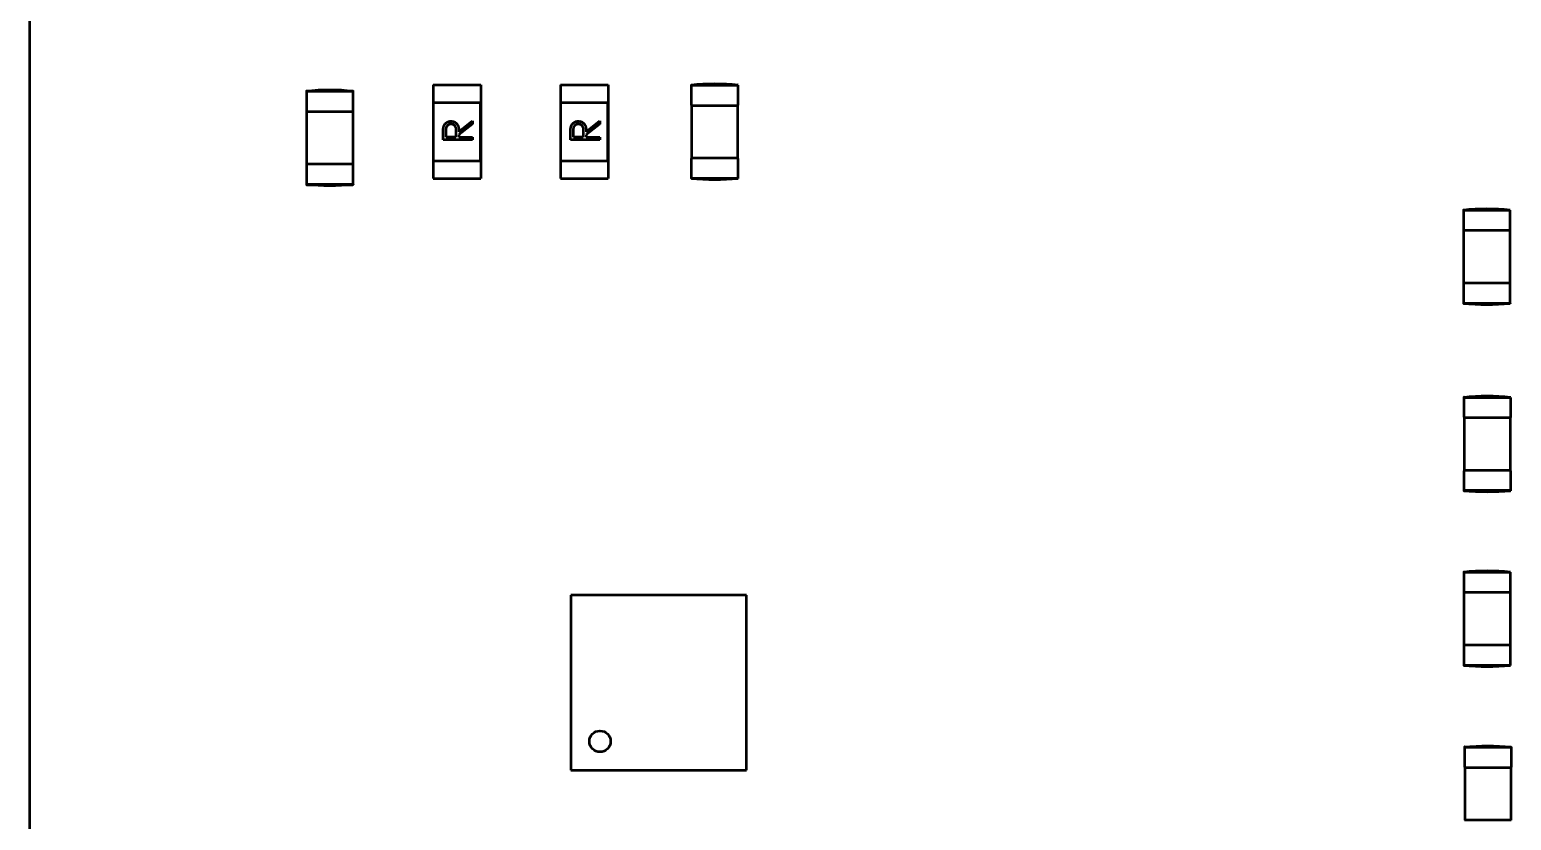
# Model space of a CAD drawing. Header units: millimetres. Extents: x -351 to 1050, y -103 to 376.
# Drawn here: x 108.13 to 133.4, y 218.35 to 231.83 of the extents above; entities that cross this region are included whole.
import ezdxf

# ---------------------------------------------------------------- set-up
doc = ezdxf.new("R2010")
doc.units = ezdxf.units.MM
doc.layers.add('Видимый контур (ГОСТ)', color=7, linetype='Continuous', lineweight=50)

msp = doc.modelspace()

# ---------------------------------------------------------------- linework, layer by layer
at = {"layer": 'Видимый контур (ГОСТ)'}
for p, q in [((108.133, 240.231), (108.133, 200.231)), ((112.851, 230.789), (112.851, 230.444)), ((112.856, 230.784), (113.648, 230.784)), ((113.651, 230.441), (113.651, 230.784)), ((115.015, 230.892), (115.015, 230.587)), ((115.015, 230.892), (115.828, 230.892)), ((115.828, 230.892), (115.828, 230.587)), ((117.185, 230.892), (117.185, 230.587)), ((117.185, 230.892), (117.998, 230.892)), ((117.998, 230.892), (117.998, 230.587)), ((119.414, 230.892), (119.414, 230.547)), ((119.419, 230.887), (120.211, 230.887)), ((120.214, 230.545), (120.214, 230.887)), ((112.854, 230.439), (113.649, 230.439)), ((112.861, 229.539), (112.861, 230.439)), ((113.646, 229.539), (113.646, 230.439)), ((115.015, 230.587), (115.015, 229.597)), ((115.828, 230.587), (115.015, 230.587)), ((115.021, 229.597), (115.021, 230.587)), ((115.821, 229.597), (115.821, 230.587)), ((115.828, 230.587), (115.828, 229.597)), ((117.185, 230.587), (117.185, 229.597)), ((117.998, 230.587), (117.185, 230.587)), ((117.192, 229.597), (117.192, 230.587)), ((117.992, 229.597), (117.992, 230.587)), ((117.998, 230.587), (117.998, 229.597)), ((119.417, 230.542), (120.212, 230.542)), ((119.424, 229.642), (119.424, 230.542)), ((120.209, 229.642), (120.209, 230.542)), ((115.452, 230.093), (115.683, 230.277)), ((115.683, 230.221), (115.452, 230.038)), ((115.683, 230.277), (115.683, 230.221)), ((117.622, 230.093), (117.853, 230.277)), ((117.853, 230.221), (117.622, 230.038)), ((117.853, 230.277), (117.853, 230.221)), ((115.183, 229.956), (115.183, 230.056)), ((115.683, 229.956), (115.183, 229.956)), ((115.234, 230.001), (115.234, 230.095)), ((115.401, 230.001), (115.234, 230.001)), ((115.401, 230.093), (115.401, 230.001)), ((115.452, 230.038), (115.452, 230.001)), ((115.452, 230.001), (115.683, 230.001)), ((115.683, 230.001), (115.683, 229.956)), ((117.353, 229.956), (117.353, 230.056)), ((117.853, 229.956), (117.353, 229.956)), ((117.404, 230.001), (117.404, 230.095)), ((117.571, 230.001), (117.404, 230.001)), ((117.572, 230.093), (117.571, 230.001)), ((117.622, 230.038), (117.622, 230.001)), ((117.622, 230.001), (117.853, 230.001)), ((117.853, 230.001), (117.853, 229.956)), ((119.414, 229.637), (119.414, 229.292)), ((119.417, 229.642), (119.417, 229.642)), ((120.212, 229.642), (119.417, 229.642)), ((120.214, 229.294), (120.214, 229.637)), ((112.851, 229.534), (112.851, 229.189)), ((112.854, 229.539), (112.854, 229.539)), ((113.648, 229.539), (112.854, 229.539)), ((113.651, 229.191), (113.651, 229.534)), ((115.015, 229.597), (115.015, 229.292)), ((115.015, 229.597), (115.828, 229.597)), ((115.828, 229.597), (115.828, 229.292)), ((117.185, 229.597), (117.185, 229.292)), ((117.185, 229.597), (117.998, 229.597)), ((117.998, 229.597), (117.998, 229.292)), ((113.646, 229.194), (112.856, 229.194)), ((115.015, 229.292), (115.828, 229.292)), ((117.185, 229.292), (117.998, 229.292)), ((120.209, 229.297), (119.419, 229.297)), ((132.577, 228.761), (132.577, 228.416)), ((132.582, 228.756), (133.373, 228.756)), ((133.377, 228.413), (133.377, 228.756)), ((132.579, 228.411), (133.374, 228.411)), ((132.587, 227.511), (132.587, 228.411)), ((133.372, 227.511), (133.372, 228.411)), ((132.577, 227.506), (132.577, 227.161)), ((132.579, 227.511), (132.58, 227.511)), ((133.374, 227.511), (132.58, 227.511)), ((133.377, 227.163), (133.377, 227.506)), ((133.372, 227.166), (132.582, 227.166)), ((132.585, 225.568), (132.585, 225.223)), ((132.59, 225.563), (133.382, 225.563)), ((133.385, 225.221), (133.385, 225.563)), ((132.588, 225.218), (133.383, 225.218)), ((132.595, 224.318), (132.595, 225.218)), ((133.38, 224.318), (133.38, 225.218)), ((132.585, 224.313), (132.585, 223.968)), ((132.588, 224.318), (132.588, 224.318)), ((133.382, 224.318), (132.588, 224.318)), ((133.385, 223.97), (133.385, 224.313)), ((133.38, 223.973), (132.59, 223.973)), ((132.583, 222.589), (132.583, 222.244)), ((132.588, 222.584), (133.38, 222.584)), ((133.383, 222.242), (133.383, 222.584)), ((117.357, 222.188), (117.357, 219.208)), ((120.357, 222.188), (117.357, 222.188)), ((120.357, 219.208), (120.357, 222.188)), ((132.586, 222.239), (133.38, 222.239)), ((132.593, 221.339), (132.593, 222.239)), ((133.378, 221.339), (133.378, 222.239)), ((132.583, 221.334), (132.583, 220.989)), ((132.586, 221.339), (132.586, 221.339)), ((133.38, 221.339), (132.586, 221.339)), ((133.383, 220.991), (133.383, 221.334)), ((133.378, 220.994), (132.588, 220.994)), ((132.595, 219.603), (132.595, 219.258)), ((132.6, 219.598), (133.392, 219.598)), ((133.395, 219.256), (133.395, 219.598)), ((117.357, 219.208), (120.357, 219.208)), ((132.598, 219.253), (133.392, 219.253)), ((132.605, 218.353), (132.605, 219.253)), ((133.39, 218.353), (133.39, 219.253)), ((132.598, 218.353), (132.598, 218.353)), ((133.392, 218.353), (132.598, 218.353))]:
    msp.add_line(p, q, dxfattribs=at)
msp.add_circle((117.857, 219.698), 0.18, dxfattribs=at)
for points in [[(119.414, 230.892), (119.677, 230.918), (119.946, 230.919), (120.211, 230.893)], [(112.851, 230.789), (113.114, 230.815), (113.383, 230.815), (113.647, 230.789)], [(113.647, 229.188), (113.383, 229.162), (113.114, 229.162), (112.851, 229.189)], [(120.211, 229.292), (119.946, 229.266), (119.677, 229.266), (119.414, 229.292)], [(132.577, 228.761), (132.84, 228.787), (133.109, 228.787), (133.373, 228.761)], [(133.373, 227.16), (133.109, 227.134), (132.84, 227.134), (132.577, 227.161)], [(132.585, 225.568), (132.848, 225.594), (133.117, 225.595), (133.381, 225.569)], [(133.381, 223.968), (133.117, 223.942), (132.848, 223.942), (132.585, 223.968)], [(132.583, 222.589), (132.846, 222.615), (133.115, 222.616), (133.379, 222.59)], [(133.379, 220.989), (133.115, 220.963), (132.846, 220.963), (132.583, 220.989)], [(132.595, 219.603), (132.858, 219.63), (133.127, 219.63), (133.391, 219.604)]]:
    msp.add_open_spline(points, degree=3, dxfattribs=at)
for points, knots in [([(112.855, 230.789), (112.851, 230.789), (112.851, 230.789), (112.851, 230.789), (112.852, 230.788), (112.852, 230.788), (112.852, 230.788), (112.853, 230.787), (112.854, 230.786), (112.855, 230.785), (112.856, 230.784), (112.856, 230.784), (112.856, 230.784), (112.856, 230.784)], [0.0000022967, 0.0000022967, 0.0000022967, 0.0000022967, 0.0001123698, 0.0001123698, 0.0002377975, 0.0002377975, 0.0004427285, 0.0004427285, 0.0006589374, 0.0006589374, 0.0008714711, 0.0008714711, 0.0008754918, 0.0008754918, 0.0008754918, 0.0008754918]), ([(112.855, 230.789), (112.862, 230.789), (112.892, 230.789), (113.021, 230.789), (113.148, 230.789), (113.25, 230.789), (113.251, 230.789), (113.253, 230.789), (113.254, 230.789), (113.357, 230.789), (113.49, 230.789), (113.644, 230.789), (113.645, 230.789), (113.648, 230.786)], [-0.08231688, -0.08231688, -0.08231688, -0.08231688, -0.08162544, -0.08162544, -0.04673535, -0.04673535, -0.04631456, -0.04631456, -0.04585025, -0.04585025, 0, 0, 0.00034952, 0.00034952, 0.00034952, 0.00034952]), ([(113.648, 230.786), (113.646, 230.789), (113.646, 230.789), (113.647, 230.789), (113.647, 230.789), (113.647, 230.789)], [-0.08244542, -0.08244542, -0.08244542, -0.08244542, -0.08208078, -0.08208078, -0.04104041, -0.04104041, -0.04104041, -0.04104041]), ([(119.418, 230.892), (119.414, 230.892), (119.414, 230.892), (119.415, 230.892), (119.415, 230.892), (119.415, 230.891), (119.416, 230.891), (119.417, 230.89), (119.417, 230.889), (119.418, 230.888), (119.419, 230.888), (119.419, 230.887), (119.419, 230.887), (119.419, 230.887)], [0.0000022967, 0.0000022967, 0.0000022967, 0.0000022967, 0.0001123698, 0.0001123698, 0.0002377975, 0.0002377975, 0.0004427285, 0.0004427285, 0.0006589374, 0.0006589374, 0.0008714711, 0.0008714711, 0.0008754918, 0.0008754918, 0.0008754918, 0.0008754918]), ([(119.418, 230.892), (119.425, 230.892), (119.455, 230.892), (119.584, 230.892), (119.711, 230.892), (119.814, 230.892), (119.815, 230.892), (119.817, 230.892), (119.818, 230.892), (119.92, 230.892), (120.053, 230.892), (120.207, 230.892), (120.208, 230.892), (120.211, 230.889)], [-0.08231688, -0.08231688, -0.08231688, -0.08231688, -0.08162544, -0.08162544, -0.04673535, -0.04673535, -0.04631456, -0.04631456, -0.04585025, -0.04585025, 0, 0, 0.00034952, 0.00034952, 0.00034952, 0.00034952]), ([(120.211, 230.889), (120.209, 230.892), (120.209, 230.892), (120.21, 230.892), (120.211, 230.893), (120.211, 230.893)], [-0.08244542, -0.08244542, -0.08244542, -0.08244542, -0.08208078, -0.08208078, -0.04104041, -0.04104041, -0.04104041, -0.04104041]), ([(115.183, 230.056), (115.183, 230.063), (115.183, 230.076), (115.183, 230.094), (115.184, 230.111), (115.184, 230.126), (115.185, 230.139), (115.186, 230.151), (115.188, 230.161), (115.189, 230.167), (115.189, 230.17)], [0, 0, 0, 0, 0.000020036, 0.0000384714, 0.000055112, 0.0000701551, 0.0000835166, 0.0000951894, 0.000105305, 0.0001136746, 0.0001136746, 0.0001136746, 0.0001136746]), ([(115.189, 230.17), (115.19, 230.173), (115.192, 230.181), (115.196, 230.191), (115.2, 230.201), (115.205, 230.21), (115.211, 230.219), (115.218, 230.227), (115.225, 230.235), (115.233, 230.242), (115.242, 230.249), (115.251, 230.255), (115.261, 230.26), (115.271, 230.264), (115.282, 230.267), (115.293, 230.269), (115.304, 230.27), (115.312, 230.27), (115.316, 230.27)], [0, 0, 0, 0, 0.0000114076, 0.0000225718, 0.0000335288, 0.0000442561, 0.0000549715, 0.0000656965, 0.0000765012, 0.000087462, 0.0000984261, 0.0001093719, 0.0001202272, 0.0001311773, 0.000142347, 0.0001536925, 0.000165498, 0.0001776413, 0.0001776413, 0.0001776413, 0.0001776413]), ([(115.234, 230.095), (115.234, 230.099), (115.234, 230.108), (115.234, 230.12), (115.235, 230.131), (115.236, 230.141), (115.237, 230.151), (115.239, 230.159), (115.24, 230.166), (115.243, 230.175), (115.247, 230.184), (115.254, 230.194), (115.262, 230.204), (115.271, 230.211), (115.282, 230.218), (115.293, 230.222), (115.304, 230.225), (115.312, 230.225), (115.316, 230.226)], [0, 0, 0, 0, 0.0000131329, 0.0000253698, 0.0000366196, 0.0000469937, 0.0000562947, 0.0000647501, 0.0000722874, 0.0000790093, 0.0000913052, 0.0001032617, 0.0001151917, 0.0001274368, 0.0001395407, 0.000151401, 0.000163243, 0.0001753066, 0.0001753066, 0.0001753066, 0.0001753066]), ([(115.316, 230.27), (115.323, 230.27), (115.336, 230.27), (115.355, 230.266), (115.372, 230.26), (115.389, 230.251), (115.403, 230.24), (115.416, 230.227), (115.427, 230.212), (115.435, 230.197), (115.439, 230.185), (115.443, 230.174), (115.445, 230.163), (115.448, 230.151), (115.45, 230.137), (115.451, 230.123), (115.452, 230.109), (115.452, 230.098), (115.452, 230.093)], [0, 0, 0, 0, 0.000020132, 0.0000392828, 0.0000579358, 0.0000764572, 0.0000948563, 0.0001132087, 0.000132038, 0.0001515945, 0.0001619839, 0.0001730021, 0.0001847343, 0.0001972712, 0.0002106242, 0.000224722, 0.0002396892, 0.0002555464, 0.0002555464, 0.0002555464, 0.0002555464]), ([(115.316, 230.226), (115.32, 230.225), (115.329, 230.225), (115.34, 230.222), (115.352, 230.218), (115.362, 230.212), (115.372, 230.204), (115.38, 230.194), (115.387, 230.183), (115.391, 230.173), (115.394, 230.164), (115.396, 230.157), (115.398, 230.148), (115.399, 230.139), (115.4, 230.128), (115.401, 230.117), (115.401, 230.105), (115.401, 230.097), (115.401, 230.093)], [0, 0, 0, 0, 0.0000125094, 0.0000247876, 0.0000368987, 0.0000494061, 0.0000618738, 0.0000743742, 0.0000871794, 0.0001005268, 0.0001077761, 0.0001158205, 0.0001245936, 0.0001342189, 0.0001447154, 0.0001559966, 0.0001681789, 0.0001811625, 0.0001811625, 0.0001811625, 0.0001811625]), ([(117.353, 230.056), (117.353, 230.063), (117.353, 230.076), (117.353, 230.094), (117.354, 230.111), (117.355, 230.126), (117.356, 230.139), (117.357, 230.151), (117.358, 230.161), (117.359, 230.167), (117.36, 230.17)], [0, 0, 0, 0, 0.000020036, 0.0000384714, 0.000055112, 0.0000701551, 0.0000835166, 0.0000951894, 0.000105305, 0.0001136746, 0.0001136746, 0.0001136746, 0.0001136746]), ([(117.36, 230.17), (117.361, 230.173), (117.363, 230.181), (117.366, 230.191), (117.371, 230.201), (117.376, 230.21), (117.382, 230.219), (117.389, 230.227), (117.396, 230.235), (117.404, 230.242), (117.413, 230.249), (117.422, 230.255), (117.431, 230.26), (117.442, 230.264), (117.452, 230.267), (117.463, 230.269), (117.475, 230.27), (117.483, 230.27), (117.487, 230.27)], [0, 0, 0, 0, 0.0000114076, 0.0000225718, 0.0000335288, 0.0000442561, 0.0000549715, 0.0000656965, 0.0000765012, 0.000087462, 0.0000984261, 0.0001093719, 0.0001202272, 0.0001311773, 0.000142347, 0.0001536925, 0.000165498, 0.0001776413, 0.0001776413, 0.0001776413, 0.0001776413]), ([(117.404, 230.095), (117.404, 230.099), (117.404, 230.108), (117.405, 230.12), (117.406, 230.131), (117.407, 230.141), (117.408, 230.151), (117.409, 230.159), (117.411, 230.166), (117.414, 230.175), (117.418, 230.184), (117.424, 230.194), (117.432, 230.204), (117.442, 230.211), (117.452, 230.218), (117.463, 230.222), (117.475, 230.225), (117.483, 230.225), (117.487, 230.226)], [0, 0, 0, 0, 0.0000131329, 0.0000253698, 0.0000366196, 0.0000469937, 0.0000562947, 0.0000647501, 0.0000722874, 0.0000790093, 0.0000913052, 0.0001032617, 0.0001151917, 0.0001274368, 0.0001395407, 0.000151401, 0.000163243, 0.0001753066, 0.0001753066, 0.0001753066, 0.0001753066]), ([(117.487, 230.27), (117.494, 230.27), (117.507, 230.27), (117.525, 230.266), (117.543, 230.26), (117.559, 230.251), (117.574, 230.24), (117.587, 230.227), (117.598, 230.212), (117.605, 230.197), (117.61, 230.185), (117.613, 230.174), (117.616, 230.163), (117.618, 230.151), (117.62, 230.137), (117.621, 230.123), (117.622, 230.109), (117.622, 230.098), (117.622, 230.093)], [0, 0, 0, 0, 0.000020132, 0.0000392828, 0.0000579358, 0.0000764572, 0.0000948563, 0.0001132087, 0.000132038, 0.0001515945, 0.0001619839, 0.0001730021, 0.0001847343, 0.0001972712, 0.0002106242, 0.000224722, 0.0002396892, 0.0002555464, 0.0002555464, 0.0002555464, 0.0002555464]), ([(117.487, 230.226), (117.491, 230.225), (117.499, 230.225), (117.511, 230.222), (117.522, 230.218), (117.533, 230.212), (117.542, 230.204), (117.551, 230.194), (117.557, 230.183), (117.562, 230.173), (117.565, 230.164), (117.567, 230.157), (117.568, 230.148), (117.57, 230.139), (117.571, 230.128), (117.571, 230.117), (117.572, 230.105), (117.572, 230.097), (117.572, 230.093)], [0, 0, 0, 0, 0.0000125094, 0.0000247876, 0.0000368987, 0.0000494061, 0.0000618738, 0.0000743742, 0.0000871794, 0.0001005268, 0.0001077761, 0.0001158205, 0.0001245936, 0.0001342189, 0.0001447154, 0.0001559966, 0.0001681789, 0.0001811625, 0.0001811625, 0.0001811625, 0.0001811625]), ([(112.856, 229.194), (112.856, 229.194), (112.856, 229.194), (112.856, 229.193), (112.855, 229.193), (112.854, 229.191), (112.853, 229.191), (112.852, 229.19), (112.852, 229.19), (112.852, 229.189), (112.851, 229.189), (112.851, 229.189), (112.851, 229.189), (112.855, 229.189)], [-0.000004627, -0.000004627, -0.000004627, -0.000004627, 0, 0, 0.000244554, 0.000244554, 0.000493338, 0.000493338, 0.000729146, 0.000729146, 0.000873472, 0.000873472, 0.001000129, 0.001000129, 0.001000129, 0.001000129]), ([(112.855, 229.189), (112.862, 229.189), (112.892, 229.189), (113, 229.188), (113.122, 229.188), (113.25, 229.188), (113.251, 229.188), (113.253, 229.188), (113.254, 229.188), (113.382, 229.188), (113.515, 229.188), (113.644, 229.189), (113.645, 229.189), (113.648, 229.192)], [-0.07591145, -0.07591145, -0.07591145, -0.07591145, -0.07504995, -0.07504995, -0.03886254, -0.03886254, -0.03855581, -0.03855581, -0.03824597, -0.03824597, 0, 0, 0.00034952, 0.00034952, 0.00034952, 0.00034952]), ([(113.648, 229.192), (113.646, 229.189), (113.646, 229.189), (113.647, 229.188), (113.647, 229.188), (113.647, 229.188)], [-0.08244542, -0.08244542, -0.08244542, -0.08244542, -0.08208078, -0.08208078, -0.04104041, -0.04104041, -0.04104041, -0.04104041]), ([(119.419, 229.297), (119.419, 229.297), (119.419, 229.297), (119.419, 229.297), (119.418, 229.296), (119.417, 229.295), (119.417, 229.294), (119.416, 229.293), (119.415, 229.293), (119.415, 229.292), (119.415, 229.292), (119.414, 229.292), (119.414, 229.292), (119.418, 229.292)], [-0.000004627, -0.000004627, -0.000004627, -0.000004627, 0, 0, 0.000244554, 0.000244554, 0.000493338, 0.000493338, 0.000729146, 0.000729146, 0.000873472, 0.000873472, 0.001000129, 0.001000129, 0.001000129, 0.001000129]), ([(119.418, 229.292), (119.425, 229.292), (119.455, 229.292), (119.563, 229.292), (119.686, 229.292), (119.813, 229.292), (119.814, 229.292), (119.816, 229.292), (119.817, 229.292), (119.945, 229.292), (120.078, 229.292), (120.207, 229.292), (120.208, 229.292), (120.211, 229.295)], [-0.07591145, -0.07591145, -0.07591145, -0.07591145, -0.07504995, -0.07504995, -0.03886254, -0.03886254, -0.03855581, -0.03855581, -0.03824597, -0.03824597, 0, 0, 0.00034952, 0.00034952, 0.00034952, 0.00034952]), ([(120.211, 229.295), (120.209, 229.292), (120.209, 229.292), (120.21, 229.292), (120.211, 229.292), (120.211, 229.292)], [-0.08244542, -0.08244542, -0.08244542, -0.08244542, -0.08208078, -0.08208078, -0.04104041, -0.04104041, -0.04104041, -0.04104041]), ([(132.581, 228.761), (132.577, 228.761), (132.577, 228.761), (132.577, 228.76), (132.577, 228.76), (132.578, 228.76), (132.578, 228.76), (132.579, 228.759), (132.579, 228.758), (132.581, 228.757), (132.581, 228.756), (132.582, 228.756), (132.582, 228.756), (132.582, 228.756)], [0.0000022967, 0.0000022967, 0.0000022967, 0.0000022967, 0.0001123698, 0.0001123698, 0.0002377975, 0.0002377975, 0.0004427285, 0.0004427285, 0.0006589374, 0.0006589374, 0.0008714711, 0.0008714711, 0.0008754918, 0.0008754918, 0.0008754918, 0.0008754918]), ([(132.581, 228.761), (132.587, 228.761), (132.618, 228.761), (132.747, 228.761), (132.874, 228.761), (132.976, 228.761), (132.977, 228.761), (132.979, 228.761), (132.98, 228.761), (133.083, 228.761), (133.215, 228.761), (133.369, 228.761), (133.371, 228.761), (133.374, 228.758)], [-0.08231688, -0.08231688, -0.08231688, -0.08231688, -0.08162544, -0.08162544, -0.04673535, -0.04673535, -0.04631456, -0.04631456, -0.04585025, -0.04585025, 0, 0, 0.00034952, 0.00034952, 0.00034952, 0.00034952]), ([(133.374, 228.758), (133.372, 228.761), (133.372, 228.761), (133.373, 228.761), (133.373, 228.761), (133.373, 228.761)], [-0.08244542, -0.08244542, -0.08244542, -0.08244542, -0.08208078, -0.08208078, -0.04104041, -0.04104041, -0.04104041, -0.04104041]), ([(132.582, 227.166), (132.582, 227.166), (132.582, 227.166), (132.581, 227.165), (132.581, 227.165), (132.579, 227.163), (132.579, 227.163), (132.578, 227.162), (132.578, 227.161), (132.577, 227.161), (132.577, 227.161), (132.577, 227.161), (132.577, 227.161), (132.581, 227.161)], [-0.000004627, -0.000004627, -0.000004627, -0.000004627, 0, 0, 0.000244554, 0.000244554, 0.000493338, 0.000493338, 0.000729146, 0.000729146, 0.000873472, 0.000873472, 0.001000129, 0.001000129, 0.001000129, 0.001000129]), ([(132.581, 227.161), (132.587, 227.161), (132.618, 227.161), (132.725, 227.16), (132.848, 227.16), (132.976, 227.16), (132.977, 227.16), (132.979, 227.16), (132.98, 227.16), (133.108, 227.16), (133.241, 227.16), (133.369, 227.161), (133.371, 227.161), (133.374, 227.164)], [-0.07591145, -0.07591145, -0.07591145, -0.07591145, -0.07504995, -0.07504995, -0.03886254, -0.03886254, -0.03855581, -0.03855581, -0.03824597, -0.03824597, 0, 0, 0.00034952, 0.00034952, 0.00034952, 0.00034952]), ([(133.374, 227.164), (133.372, 227.161), (133.372, 227.161), (133.373, 227.16), (133.373, 227.16), (133.373, 227.16)], [-0.08244542, -0.08244542, -0.08244542, -0.08244542, -0.08208078, -0.08208078, -0.04104041, -0.04104041, -0.04104041, -0.04104041]), ([(132.589, 225.568), (132.585, 225.568), (132.585, 225.568), (132.585, 225.568), (132.586, 225.568), (132.586, 225.567), (132.586, 225.567), (132.587, 225.566), (132.588, 225.566), (132.589, 225.564), (132.59, 225.564), (132.59, 225.563), (132.59, 225.563), (132.59, 225.563)], [0.0000022967, 0.0000022967, 0.0000022967, 0.0000022967, 0.0001123698, 0.0001123698, 0.0002377975, 0.0002377975, 0.0004427285, 0.0004427285, 0.0006589374, 0.0006589374, 0.0008714711, 0.0008714711, 0.0008754918, 0.0008754918, 0.0008754918, 0.0008754918]), ([(132.589, 225.568), (132.596, 225.568), (132.626, 225.568), (132.755, 225.569), (132.882, 225.569), (132.985, 225.569), (132.985, 225.569), (132.987, 225.569), (132.988, 225.569), (133.091, 225.569), (133.224, 225.569), (133.378, 225.568), (133.379, 225.568), (133.382, 225.565)], [-0.08231688, -0.08231688, -0.08231688, -0.08231688, -0.08162544, -0.08162544, -0.04673535, -0.04673535, -0.04631456, -0.04631456, -0.04585025, -0.04585025, 0, 0, 0.00034952, 0.00034952, 0.00034952, 0.00034952]), ([(133.382, 225.565), (133.38, 225.568), (133.38, 225.568), (133.381, 225.569), (133.381, 225.569), (133.381, 225.569)], [-0.08244542, -0.08244542, -0.08244542, -0.08244542, -0.08208078, -0.08208078, -0.04104041, -0.04104041, -0.04104041, -0.04104041]), ([(132.59, 223.973), (132.59, 223.973), (132.59, 223.973), (132.59, 223.973), (132.589, 223.972), (132.588, 223.971), (132.587, 223.97), (132.586, 223.969), (132.586, 223.969), (132.586, 223.969), (132.585, 223.968), (132.585, 223.968), (132.585, 223.968), (132.589, 223.968)], [-0.000004627, -0.000004627, -0.000004627, -0.000004627, 0, 0, 0.000244554, 0.000244554, 0.000493338, 0.000493338, 0.000729146, 0.000729146, 0.000873472, 0.000873472, 0.001000129, 0.001000129, 0.001000129, 0.001000129]), ([(132.589, 223.968), (132.596, 223.968), (132.626, 223.968), (132.734, 223.968), (132.856, 223.968), (132.984, 223.968), (132.985, 223.968), (132.987, 223.968), (132.988, 223.968), (133.116, 223.968), (133.249, 223.968), (133.378, 223.968), (133.379, 223.968), (133.382, 223.971)], [-0.07591145, -0.07591145, -0.07591145, -0.07591145, -0.07504995, -0.07504995, -0.03886254, -0.03886254, -0.03855581, -0.03855581, -0.03824597, -0.03824597, 0, 0, 0.00034952, 0.00034952, 0.00034952, 0.00034952]), ([(133.382, 223.971), (133.38, 223.968), (133.38, 223.968), (133.381, 223.968), (133.381, 223.968), (133.381, 223.968)], [-0.08244542, -0.08244542, -0.08244542, -0.08244542, -0.08208078, -0.08208078, -0.04104041, -0.04104041, -0.04104041, -0.04104041]), ([(132.587, 222.589), (132.583, 222.589), (132.583, 222.589), (132.583, 222.589), (132.583, 222.589), (132.584, 222.588), (132.584, 222.588), (132.585, 222.587), (132.586, 222.587), (132.587, 222.585), (132.587, 222.585), (132.588, 222.584), (132.588, 222.584), (132.588, 222.584)], [0.0000022967, 0.0000022967, 0.0000022967, 0.0000022967, 0.0001123698, 0.0001123698, 0.0002377975, 0.0002377975, 0.0004427285, 0.0004427285, 0.0006589374, 0.0006589374, 0.0008714711, 0.0008714711, 0.0008754918, 0.0008754918, 0.0008754918, 0.0008754918]), ([(132.587, 222.589), (132.594, 222.589), (132.624, 222.589), (132.753, 222.59), (132.88, 222.59), (132.982, 222.59), (132.983, 222.59), (132.985, 222.59), (132.986, 222.59), (133.089, 222.59), (133.222, 222.59), (133.376, 222.589), (133.377, 222.589), (133.38, 222.586)], [-0.08231688, -0.08231688, -0.08231688, -0.08231688, -0.08162544, -0.08162544, -0.04673535, -0.04673535, -0.04631456, -0.04631456, -0.04585025, -0.04585025, 0, 0, 0.00034952, 0.00034952, 0.00034952, 0.00034952]), ([(133.38, 222.586), (133.378, 222.589), (133.378, 222.589), (133.379, 222.59), (133.379, 222.59), (133.379, 222.59)], [-0.08244542, -0.08244542, -0.08244542, -0.08244542, -0.08208078, -0.08208078, -0.04104041, -0.04104041, -0.04104041, -0.04104041]), ([(132.588, 220.994), (132.588, 220.994), (132.588, 220.994), (132.587, 220.994), (132.587, 220.993), (132.586, 220.992), (132.585, 220.991), (132.584, 220.99), (132.584, 220.99), (132.583, 220.99), (132.583, 220.989), (132.583, 220.989), (132.583, 220.989), (132.587, 220.989)], [-0.000004627, -0.000004627, -0.000004627, -0.000004627, 0, 0, 0.000244554, 0.000244554, 0.000493338, 0.000493338, 0.000729146, 0.000729146, 0.000873472, 0.000873472, 0.001000129, 0.001000129, 0.001000129, 0.001000129]), ([(132.587, 220.989), (132.594, 220.989), (132.624, 220.989), (132.732, 220.989), (132.854, 220.989), (132.982, 220.989), (132.983, 220.989), (132.985, 220.989), (132.986, 220.989), (133.114, 220.989), (133.247, 220.989), (133.376, 220.989), (133.377, 220.989), (133.38, 220.992)], [-0.07591145, -0.07591145, -0.07591145, -0.07591145, -0.07504995, -0.07504995, -0.03886254, -0.03886254, -0.03855581, -0.03855581, -0.03824597, -0.03824597, 0, 0, 0.00034952, 0.00034952, 0.00034952, 0.00034952]), ([(133.38, 220.992), (133.378, 220.989), (133.378, 220.989), (133.379, 220.989), (133.379, 220.989), (133.379, 220.989)], [-0.08244542, -0.08244542, -0.08244542, -0.08244542, -0.08208078, -0.08208078, -0.04104041, -0.04104041, -0.04104041, -0.04104041]), ([(132.599, 219.603), (132.595, 219.603), (132.595, 219.603), (132.595, 219.603), (132.595, 219.603), (132.596, 219.603), (132.596, 219.602), (132.597, 219.601), (132.598, 219.601), (132.599, 219.6), (132.599, 219.599), (132.6, 219.598), (132.6, 219.598), (132.6, 219.598)], [0.0000022967, 0.0000022967, 0.0000022967, 0.0000022967, 0.0001123698, 0.0001123698, 0.0002377975, 0.0002377975, 0.0004427285, 0.0004427285, 0.0006589374, 0.0006589374, 0.0008714711, 0.0008714711, 0.0008754918, 0.0008754918, 0.0008754918, 0.0008754918]), ([(132.599, 219.603), (132.606, 219.603), (132.636, 219.603), (132.765, 219.604), (132.892, 219.604), (132.994, 219.604), (132.995, 219.604), (132.997, 219.604), (132.998, 219.604), (133.101, 219.604), (133.234, 219.604), (133.388, 219.603), (133.389, 219.603), (133.392, 219.601)], [-0.08231688, -0.08231688, -0.08231688, -0.08231688, -0.08162544, -0.08162544, -0.04673535, -0.04673535, -0.04631456, -0.04631456, -0.04585025, -0.04585025, 0, 0, 0.00034952, 0.00034952, 0.00034952, 0.00034952]), ([(133.392, 219.601), (133.39, 219.603), (133.39, 219.603), (133.391, 219.604), (133.391, 219.604), (133.391, 219.604)], [-0.08244542, -0.08244542, -0.08244542, -0.08244542, -0.08208078, -0.08208078, -0.04104041, -0.04104041, -0.04104041, -0.04104041])]:
    msp.add_open_spline(points, degree=3, knots=knots, dxfattribs=at)

doc.saveas('drawing.dxf')
